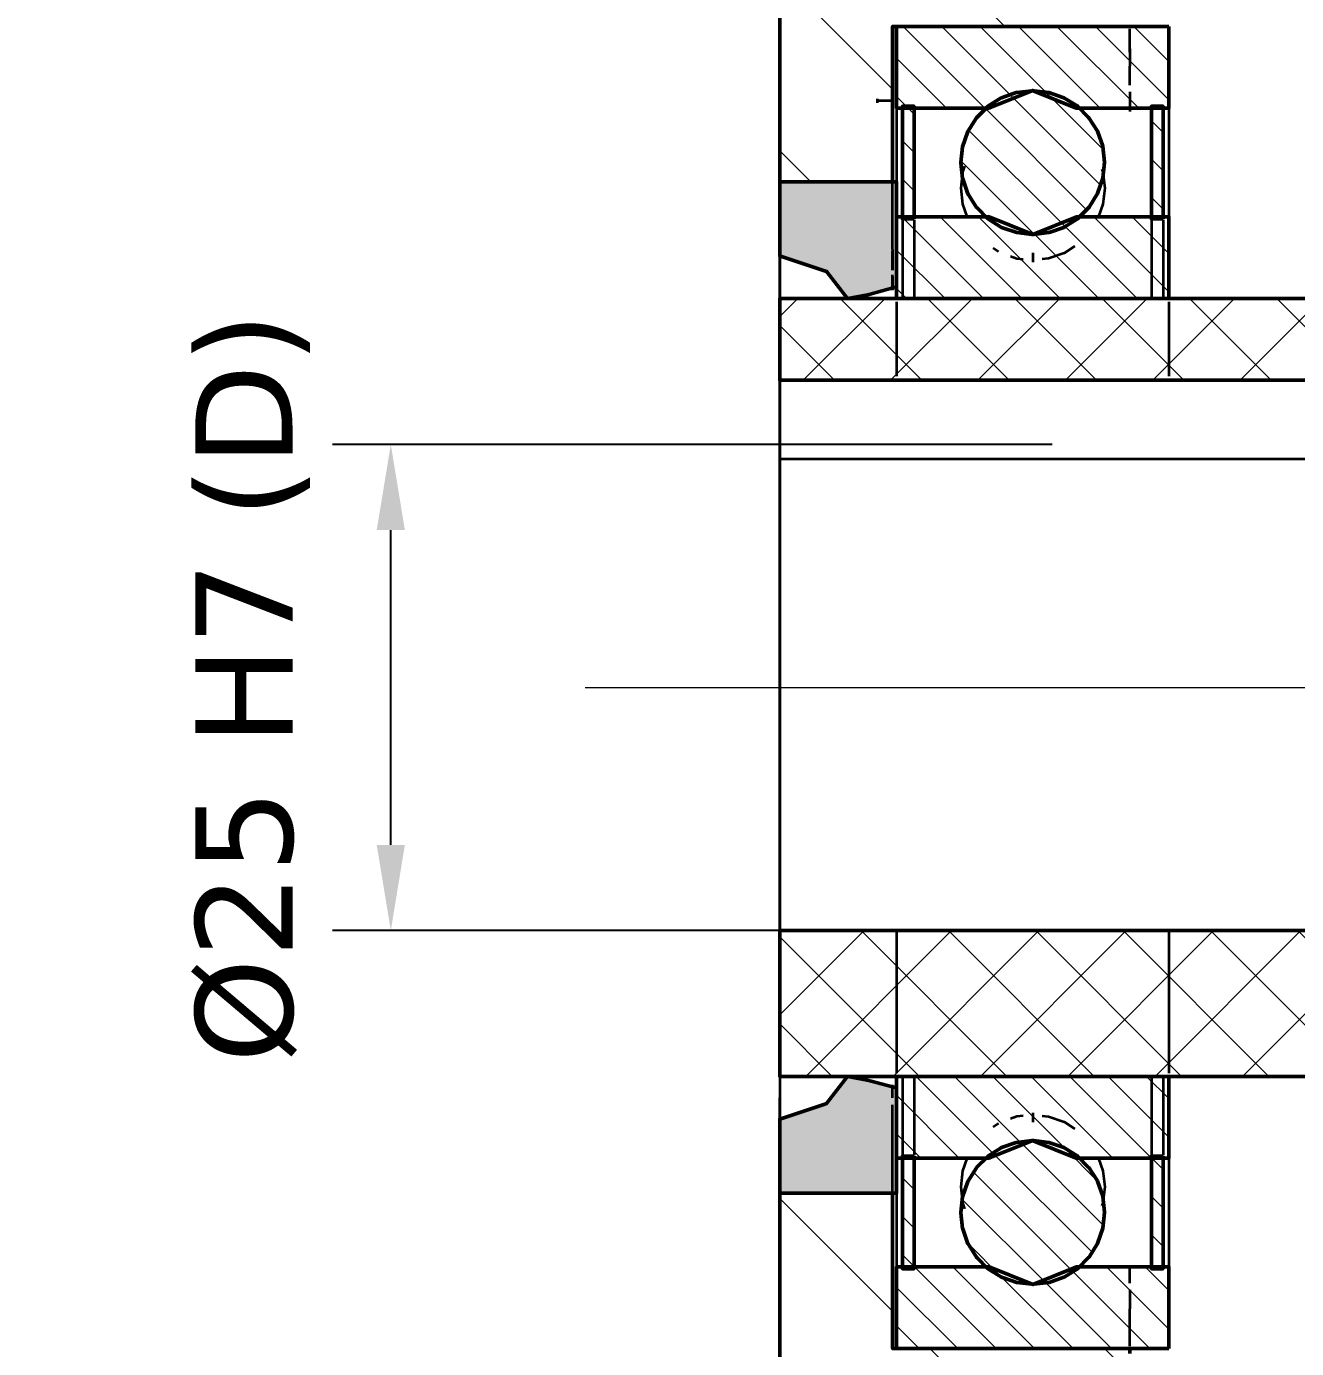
# Model space of a CAD drawing. Header units: millimetres. Extents: x 0 to 420, y 0 to 297.
# Drawn here: x 318.63 to 351.28, y 179 to 213 of the extents above; entities that cross this region are included whole.
import ezdxf

# ---------------------------------------------------------------- set-up
doc = ezdxf.new("R2010")
doc.units = ezdxf.units.MM
doc.header["$LTSCALE"] = 6
doc.linetypes.add('CENTER', pattern=[5.08, 3.175, -0.635, 0.635, -0.635])
for name, color, linetype, lineweight in [('CENTRO', 7, 'CENTER', 18), ('CORTE', 7, 'Continuous', 50), ('COTA', 7, 'Continuous', 18), ('HACHURA', 8, 'Continuous', 13), ('VISIVEL', 7, 'Continuous', 35)]:
    doc.layers.add(name, color=color, linetype=linetype, lineweight=lineweight)
doc.styles.add('DESENHO', font='DejaVuSans.ttf')
doc.dimstyles.new('COTA', dxfattribs={"dimtxt": 2.5, "dimasz": 2.2, "dimexe": 1.5, "dimexo": 1, "dimgap": 0.8, "dimtad": 1, "dimdec": 0, "dimtxsty": 'DESENHO', "dimcen": 2.5, "dimazin": 3, "dimtfac": 1, "dimtmove": 0, "dimatfit": 3})

msp = doc.modelspace()

# ---------------------------------------------------------------- hatches: boundary and pattern name
at = {"layer": 'HACHURA'}
h = msp.add_hatch(dxfattribs=at)
h.set_pattern_fill('ANSI31', angle=90)
h.paths.add_polyline_path([(340.5, 216.1545), (340.5, 216.155), (340.5, 216.197), (340.5, 216.412), (340.5, 216.468), (340.5, 216.643), (340.5, 216.88), (340.5, 216.9535), (340.5, 224), (340.5225, 224.182), (340.545, 224.364), (340.6015, 224.5175), (340.6585, 224.671), (340.729, 224.7855), (340.8, 224.9), (340.8695, 224.9805), (340.9395, 225.0605), (341.0195, 225.1305), (341.1, 225.2), (341.2145, 225.271), (341.329, 225.3415), (341.4825, 225.3985), (341.636, 225.455), (341.818, 225.4775), (342, 225.5), (342.182, 225.4775), (342.364, 225.455), (342.5175, 225.3985), (342.671, 225.3415), (342.7855, 225.271), (342.9, 225.2), (342.9805, 225.1305), (343.0605, 225.0605), (343.1305, 224.9805), (343.2, 224.9), (343.271, 224.7855), (343.3415, 224.671), (343.3985, 224.5175), (343.455, 224.364), (343.4775, 224.182), (343.5, 224), (343.5, 223.938), (343.5, 223.876), (343.5, 223.3205), (343.5, 223.3005), (346.8125, 223.2995), (347, 223.2995), (347, 223.2415), (347, 213.0005), (340.9435, 212.9995), (340.9, 212.9995), (340.9, 212.9705), (340.9, 209.0005), (340.7435, 208.9995), (338, 208.9995), (338, 215.9485), (338, 215.9995), (338.0135, 215.9995), (340.5, 215.9995)])
h.paths.add_polyline_path([(340.5, 176.0005), (338.134, 176.0005), (338, 176.0005), (338, 176.053), (338, 183.0005), (338.237, 183.0005), (340.9, 183.0005), (340.9, 179.0305), (340.9, 179.0005), (341.0775, 179.0005), (347, 179.0005), (347, 178.8705), (347, 168.7595), (347, 168.7005), (346.9865, 168.7005), (343.5, 168.7005), (343.5, 168.6565), (343.5, 168.4895), (343.5, 168.084), (343.5, 168.062), (343.5, 168), (343.4775, 167.818), (343.455, 167.636), (343.3985, 167.4825), (343.3415, 167.329), (343.271, 167.2145), (343.2, 167.1), (343.1305, 167.0195), (343.0605, 166.9395), (342.9805, 166.8695), (342.9, 166.8), (342.7855, 166.729), (342.671, 166.6585), (342.5175, 166.6015), (342.364, 166.545), (342.182, 166.5225), (342, 166.5), (341.818, 166.5225), (341.636, 166.545), (341.4825, 166.6015), (341.329, 166.6585), (341.2145, 166.729), (341.1, 166.8), (341.0195, 166.8695), (340.9395, 166.9395), (340.8695, 167.0195), (340.8, 167.1), (340.729, 167.2145), (340.6585, 167.329), (340.6015, 167.4825), (340.545, 167.636), (340.5225, 167.818), (340.5, 168), (340.5, 168.891), (340.5, 168.9075), (340.5, 170.808), (340.5, 170.8475), (340.5, 170.8595), (340.5, 172.3035), (340.5, 172.4775), (340.5, 174.369), (340.5, 175.0465), (340.5, 175.2165), (340.5, 175.8395), (340.5, 175.8455)])
h = msp.add_hatch(dxfattribs=at)
h.set_pattern_fill('ANSI37', scale=0.5)
h.paths.add_polyline_path([(394, 206), (393.5375, 206), (375.0005, 206), (375.0005, 206.0695), (374.9995, 210), (374.9655, 210.053), (372.5005, 213.9), (372.4555, 213.9), (369.2495, 213.9), (369.2055, 213.9), (366, 213.9), (365.956, 213.9), (362.7505, 213.9), (362.706, 213.9), (359.5005, 213.9), (359.456, 213.832), (357.0005, 210), (357.0005, 209.9025), (356.9995, 206), (356.537, 206), (338, 206), (338, 205.9355), (338, 203.9), (356.414, 203.9), (356.9995, 203.9), (359.4225, 203.9), (359.4995, 203.9), (362.65, 203.9), (362.7505, 203.9), (365.9, 203.9), (366, 203.9), (369.1495, 203.9), (369.2495, 203.9), (372.3995, 203.9), (372.4995, 203.9), (374.9225, 203.9), (374.9995, 203.9), (393.4145, 203.9), (394, 203.9), (394, 205.9355)])
h.paths.add_polyline_path([(394, 186), (375.463, 186), (375.0005, 186), (374.9995, 182.0975), (374.9995, 182), (372.544, 178.168), (372.5005, 178.1), (369.294, 178.1), (369.2495, 178.1), (366.044, 178.1), (366, 178.1), (362.7945, 178.1), (362.7505, 178.1), (359.5445, 178.1), (359.5005, 178.1), (357.0345, 181.947), (357.0005, 182), (356.9995, 185.9305), (356.9995, 186), (338.4625, 186), (338, 186), (338, 189.659), (338, 189.75), (338.7405, 189.75), (356.9995, 189.75), (357.098, 189.75), (359.4995, 189.75), (359.627, 189.75), (362.7505, 189.75), (362.877, 189.75), (366, 189.75), (366.1265, 189.75), (369.2495, 189.75), (369.3765, 189.75), (372.4995, 189.75), (372.598, 189.75), (374.9995, 189.75), (375.741, 189.75), (394, 189.75), (394, 189.659)])
h = msp.add_hatch(dxfattribs=at)
h.set_pattern_fill('ANSI31', scale=0.22, angle=90)
h.paths.add_polyline_path([(348, 179.0005), (341.0535, 179.0005), (341, 179.0005), (341, 181.084), (341, 181.1005), (343.359, 181.1005), (343.38, 181.1005), (344.49, 180.654), (344.5, 180.6505), (345.6105, 181.0965), (345.62, 181.1005), (347.979, 181.1005), (348, 181.1005), (348, 179.0185)])
h.paths.add_polyline_path([(348, 212.9995), (347.9465, 212.9995), (341, 212.9995), (341, 212.9815), (341, 210.8995), (341.021, 210.8995), (343.38, 210.8995), (343.3895, 210.9035), (344.5, 211.3495), (344.51, 211.346), (345.62, 210.8995), (345.641, 210.8995), (348, 210.8995), (348, 210.916)])
h = msp.add_hatch(dxfattribs=at)
h.set_pattern_fill('ANSI31', scale=0.22, angle=90)
h.paths.add_polyline_path([(344.0895, 211.3035), (344.474, 211.347), (344.4885, 211.3485), (344.497, 211.349), (344.506, 211.349), (344.526, 211.347), (344.9105, 211.3035), (345.275, 211.176), (345.3015, 211.167), (345.64, 210.954), (345.652, 210.9465), (345.938, 210.6605), (345.945, 210.6535), (346.1615, 210.3095), (346.1655, 210.3025), (346.3, 209.918), (346.3025, 209.9115), (346.348, 209.5065), (346.3485, 209.5), (346.303, 209.0945), (346.1675, 208.7035), (345.9485, 208.3525), (345.945, 208.3465), (345.6575, 208.059), (345.652, 208.0535), (345.3095, 207.8385), (345.3015, 207.833), (344.9235, 207.701), (344.9105, 207.6965), (344.526, 207.653), (344.5115, 207.6515), (344.503, 207.651), (344.494, 207.651), (344.474, 207.653), (344.0895, 207.6965), (343.725, 207.824), (343.6985, 207.833), (343.36, 208.046), (343.348, 208.0535), (343.062, 208.3395), (343.055, 208.3465), (342.8385, 208.6905), (342.8345, 208.6975), (342.7, 209.082), (342.6975, 209.0885), (342.652, 209.4935), (342.6515, 209.5), (342.697, 209.9055), (342.8325, 210.2965), (343.0515, 210.6475), (343.055, 210.6535), (343.3425, 210.941), (343.348, 210.9465), (343.6905, 211.1615), (343.6985, 211.167), (344.0765, 211.299)])
h = msp.add_hatch(dxfattribs=at)
h.set_pattern_fill('ANSI31', scale=0.22, angle=90)
h.paths.add_polyline_path([(341.45, 183.9505), (341.45, 181.0815), (341.45, 181.0505), (341.1525, 181.0505), (341.15, 183.925), (341.15, 183.9505)])
h.paths.add_polyline_path([(341.45, 208.0495), (341.45, 208.075), (341.45, 210.9495), (341.15, 210.9495), (341.15, 210.9185), (341.15, 208.0495)])
h = msp.add_hatch(dxfattribs=at)
h.set_pattern_fill('ANSI31', scale=0.22, angle=90)
h.paths.add_polyline_path([(347.85, 183.9505), (347.85, 181.0815), (347.85, 181.0505), (347.5525, 181.0505), (347.55, 183.925), (347.55, 183.9505)])
h.paths.add_polyline_path([(347.85, 208.0495), (347.85, 208.075), (347.85, 210.9495), (347.55, 210.9495), (347.55, 210.9185), (347.55, 208.0495)])
h = msp.add_hatch(color=7, dxfattribs=at)
h.paths.add_polyline_path([(341, 185.7005), (341, 183.0345), (341, 183.0005), (338.03, 183.0005), (338, 183.0005), (338, 184.8815), (338, 184.9005), (339.186, 185.2955), (339.2, 185.3005), (339.7335, 185.992), (339.74, 186.0005), (340.2435, 185.9015), (340.25, 185.9005), (340.9905, 185.703)])
h.paths.add_polyline_path([(341, 206.2995), (341, 206.3265), (341, 208.9995), (340.97, 208.9995), (338, 208.9995), (338, 208.9775), (338, 207.0995), (338.0145, 207.095), (339.2, 206.6995), (339.207, 206.6905), (339.74, 205.9995), (339.7465, 206.001), (340.25, 206.0995), (340.2595, 206.102)])
h = msp.add_hatch(dxfattribs=at)
h.set_pattern_fill('ANSI31', scale=0.22, angle=90)
h.paths.add_polyline_path([(348, 186.0005), (348, 183.9275), (348, 183.9005), (345.6455, 183.9005), (345.62, 183.9005), (344.512, 184.3455), (344.5, 184.3505), (343.3925, 183.9055), (343.38, 183.9005), (341.0255, 183.9005), (341, 183.9005), (341, 185.9775), (341, 186.0005), (347.909, 186.0005)])
h.paths.add_polyline_path([(348, 205.9995), (348, 206.0225), (348, 208.0995), (347.9745, 208.0995), (345.62, 208.0995), (345.6075, 208.0945), (344.5, 207.6495), (344.488, 207.6545), (343.38, 208.0995), (343.3545, 208.0995), (341, 208.0995), (341, 208.0725), (341, 205.9995), (341.091, 205.9995)])
h = msp.add_hatch(dxfattribs=at)
h.set_pattern_fill('ANSI31', scale=0.22, angle=90)
h.paths.add_polyline_path([(344.0895, 184.3035), (344.474, 184.347), (344.4885, 184.3485), (344.497, 184.349), (344.506, 184.349), (344.526, 184.347), (344.9105, 184.3035), (345.275, 184.176), (345.3015, 184.167), (345.64, 183.954), (345.652, 183.9465), (345.938, 183.6605), (345.945, 183.6535), (346.1615, 183.3095), (346.1655, 183.3025), (346.3, 182.918), (346.3025, 182.9115), (346.348, 182.5065), (346.3485, 182.5), (346.303, 182.0945), (346.1675, 181.7035), (345.9485, 181.3525), (345.945, 181.3465), (345.6575, 181.059), (345.652, 181.0535), (345.3095, 180.8385), (345.3015, 180.833), (344.9235, 180.701), (344.9105, 180.6965), (344.526, 180.653), (344.5115, 180.6515), (344.503, 180.651), (344.494, 180.651), (344.474, 180.653), (344.0895, 180.6965), (343.725, 180.824), (343.6985, 180.833), (343.36, 181.046), (343.348, 181.0535), (343.062, 181.3395), (343.055, 181.3465), (342.8385, 181.6905), (342.8345, 181.6975), (342.7, 182.082), (342.6975, 182.0885), (342.652, 182.4935), (342.6515, 182.5), (342.697, 182.9055), (342.8325, 183.2965), (343.0515, 183.6475), (343.055, 183.6535), (343.3425, 183.941), (343.348, 183.9465), (343.6905, 184.1615), (343.6985, 184.167), (344.0765, 184.299)])

# ---------------------------------------------------------------- linework, layer by layer
at = {"layer": 'CENTRO'}
msp.add_line((333, 196), (399, 196), dxfattribs=at)
at = {"layer": 'CORTE'}
for points in [[(347, 213.0005), (340.9435, 212.9995), (340.9, 212.9995), (340.9, 212.9705), (340.9, 209.0005), (340.7435, 208.9995), (338, 208.9995), (338, 215.9485)], [(359.456, 213.832), (357.0005, 210), (357.0005, 209.9025), (356.9995, 206), (356.537, 206), (338, 206), (338, 205.9355), (338, 203.9), (356.414, 203.9), (356.9995, 203.9), (359.4225, 203.9), (359.4995, 203.9), (362.65, 203.9), (362.7505, 203.9), (365.9, 203.9), (366, 203.9), (369.1495, 203.9), (369.2495, 203.9), (372.3995, 203.9), (372.4995, 203.9), (374.9225, 203.9), (374.9995, 203.9), (393.4145, 203.9)], [(356.9995, 186), (338.4625, 186), (338, 186), (338, 189.659), (338, 189.75), (338.7405, 189.75), (356.9995, 189.75)], [(338, 176.053), (338, 183.0005), (338.237, 183.0005), (340.9, 183.0005), (340.9, 179.0305), (340.9, 179.0005), (341.0775, 179.0005), (347, 179.0005), (347, 178.8705)]]:
    msp.add_lwpolyline(points, dxfattribs=at)
for points in [[(348, 212.9995), (347.9465, 212.9995), (341, 212.9995), (341, 212.9815), (341, 210.8995), (341.021, 210.8995), (343.38, 210.8995), (343.3895, 210.9035), (344.5, 211.3495), (344.51, 211.346), (345.62, 210.8995), (345.641, 210.8995), (348, 210.8995), (348, 210.916)], [(344.0895, 211.3035), (344.474, 211.347), (344.4885, 211.3485), (344.497, 211.349), (344.506, 211.349), (344.526, 211.347), (344.9105, 211.3035), (345.275, 211.176), (345.3015, 211.167), (345.64, 210.954), (345.652, 210.9465), (345.938, 210.6605), (345.945, 210.6535), (346.1615, 210.3095), (346.1655, 210.3025), (346.3, 209.918), (346.3025, 209.9115), (346.348, 209.5065), (346.3485, 209.5), (346.303, 209.0945), (346.1675, 208.7035), (345.9485, 208.3525), (345.945, 208.3465), (345.6575, 208.059), (345.652, 208.0535), (345.3095, 207.8385), (345.3015, 207.833), (344.9235, 207.701), (344.9105, 207.6965), (344.526, 207.653), (344.5115, 207.6515), (344.503, 207.651), (344.494, 207.651), (344.474, 207.653), (344.0895, 207.6965), (343.725, 207.824), (343.6985, 207.833), (343.36, 208.046), (343.348, 208.0535), (343.062, 208.3395), (343.055, 208.3465), (342.8385, 208.6905), (342.8345, 208.6975), (342.7, 209.082), (342.6975, 209.0885), (342.652, 209.4935), (342.6515, 209.5), (342.697, 209.9055), (342.8325, 210.2965), (343.0515, 210.6475), (343.055, 210.6535), (343.3425, 210.941), (343.348, 210.9465), (343.6905, 211.1615), (343.6985, 211.167), (344.0765, 211.299)], [(341.45, 208.0495), (341.45, 208.075), (341.45, 210.9495), (341.15, 210.9495), (341.15, 210.9185), (341.15, 208.0495)], [(347.85, 208.0495), (347.85, 208.075), (347.85, 210.9495), (347.55, 210.9495), (347.55, 210.9185), (347.55, 208.0495)], [(341, 206.2995), (341, 206.3265), (341, 208.9995), (340.97, 208.9995), (338, 208.9995), (338, 208.9775), (338, 207.0995), (338.0145, 207.095), (339.2, 206.6995), (339.207, 206.6905), (339.74, 205.9995), (339.7465, 206.001), (340.25, 206.0995), (340.2595, 206.102)], [(348, 205.9995), (348, 206.0225), (348, 208.0995), (347.9745, 208.0995), (345.62, 208.0995), (345.6075, 208.0945), (344.5, 207.6495), (344.488, 207.6545), (343.38, 208.0995), (343.3545, 208.0995), (341, 208.0995), (341, 208.0725), (341, 205.9995), (341.091, 205.9995)], [(341, 185.7005), (341, 183.0345), (341, 183.0005), (338.03, 183.0005), (338, 183.0005), (338, 184.8815), (338, 184.9005), (339.186, 185.2955), (339.2, 185.3005), (339.7335, 185.992), (339.74, 186.0005), (340.2435, 185.9015), (340.25, 185.9005), (340.9905, 185.703)], [(348, 186.0005), (348, 183.9275), (348, 183.9005), (345.6455, 183.9005), (345.62, 183.9005), (344.512, 184.3455), (344.5, 184.3505), (343.3925, 183.9055), (343.38, 183.9005), (341.0255, 183.9005), (341, 183.9005), (341, 185.9775), (341, 186.0005), (347.909, 186.0005)], [(344.0895, 184.3035), (344.474, 184.347), (344.4885, 184.3485), (344.497, 184.349), (344.506, 184.349), (344.526, 184.347), (344.9105, 184.3035), (345.275, 184.176), (345.3015, 184.167), (345.64, 183.954), (345.652, 183.9465), (345.938, 183.6605), (345.945, 183.6535), (346.1615, 183.3095), (346.1655, 183.3025), (346.3, 182.918), (346.3025, 182.9115), (346.348, 182.5065), (346.3485, 182.5), (346.303, 182.0945), (346.1675, 181.7035), (345.9485, 181.3525), (345.945, 181.3465), (345.6575, 181.059), (345.652, 181.0535), (345.3095, 180.8385), (345.3015, 180.833), (344.9235, 180.701), (344.9105, 180.6965), (344.526, 180.653), (344.5115, 180.6515), (344.503, 180.651), (344.494, 180.651), (344.474, 180.653), (344.0895, 180.6965), (343.725, 180.824), (343.6985, 180.833), (343.36, 181.046), (343.348, 181.0535), (343.062, 181.3395), (343.055, 181.3465), (342.8385, 181.6905), (342.8345, 181.6975), (342.7, 182.082), (342.6975, 182.0885), (342.652, 182.4935), (342.6515, 182.5), (342.697, 182.9055), (342.8325, 183.2965), (343.0515, 183.6475), (343.055, 183.6535), (343.3425, 183.941), (343.348, 183.9465), (343.6905, 184.1615), (343.6985, 184.167), (344.0765, 184.299)], [(341.45, 183.9505), (341.45, 181.0815), (341.45, 181.0505), (341.1525, 181.0505), (341.15, 183.925), (341.15, 183.9505)], [(347.85, 183.9505), (347.85, 181.0815), (347.85, 181.0505), (347.5525, 181.0505), (347.55, 183.925), (347.55, 183.9505)], [(348, 179.0005), (341.0535, 179.0005), (341, 179.0005), (341, 181.084), (341, 181.1005), (343.359, 181.1005), (343.38, 181.1005), (344.49, 180.654), (344.5, 180.6505), (345.6105, 181.0965), (345.62, 181.1005), (347.979, 181.1005), (348, 181.1005), (348, 179.0185)]]:
    msp.add_lwpolyline(points, close=True, dxfattribs=at)
at = {"layer": 'VISIVEL'}
for p, q in [((338, 213.32), (338, 212.385)), ((340.9, 212.74), (340.9, 212.935)), ((341, 212.965), (341, 212.855)), ((341, 212.855), (341, 212.675)), ((347, 212.74), (347, 212.935)), ((347, 212.74), (347, 212.895)), ((348, 212.965), (348, 212.855)), ((348, 212.855), (348, 212.675)), ((340.9, 212.42), (340.9, 212.74)), ((341, 212.675), (341, 212.42)), ((347, 212.42), (347, 212.74)), ((347, 212.42), (347, 212.68)), ((348, 212.675), (348, 212.42)), ((338, 212.385), (338, 211.32)), ((340.9, 211.975), (340.9, 212.42)), ((341, 212.42), (341, 212.1)), ((347, 212.335), (347, 212.42)), ((347, 212.42), (347, 211.975)), ((347, 212.335), (347, 211.975)), ((348, 212.42), (348, 212.1)), ((340.9, 211.405), (340.9, 211.975)), ((341, 212.1), (341, 211.705)), ((347, 211.865), (347, 211.975)), ((347, 211.49), (347, 211.975)), ((347, 211.5), (347, 211.865)), ((348, 212.1), (348, 211.705)), ((341, 211.705), (341, 211.245)), ((348, 211.705), (348, 211.245)), ((338, 211.32), (338, 210.14)), ((340.5, 211.14), (340.5, 211.05)), ((340.9, 210.72), (340.9, 211.405)), ((341, 211.245), (341, 210.72)), ((343.695, 211.165), (343.345, 210.945)), ((343.38, 210.9), (344.5, 211.35)), ((344.09, 211.305), (343.695, 211.165)), ((344.5, 211.35), (344.09, 211.305)), ((344.5, 211.35), (345.62, 210.9)), ((344.5, 211.35), (344.91, 211.305)), ((344.91, 211.305), (345.305, 211.165)), ((345.305, 211.165), (345.655, 210.945)), ((347, 211.32), (347, 210.895)), ((347, 211.27), (347, 210.815)), ((348, 211.245), (348, 210.72)), ((340.5, 211.125), (340.5, 211.035)), ((340.5, 211.095), (340.87, 211.095)), ((341, 210.9), (343.38, 210.9)), ((341, 210.87), (341, 210.775)), ((341.45, 210.95), (341.15, 210.95)), ((341.15, 210.92), (341.15, 210.82)), ((341.15, 210.82), (341.15, 210.665)), ((341.45, 210.92), (341.45, 210.82)), ((341.45, 210.82), (341.45, 210.665)), ((343.345, 210.945), (343.055, 210.655)), ((345.62, 210.9), (348, 210.9)), ((345.655, 210.945), (345.945, 210.655)), ((347.85, 210.95), (347.55, 210.95)), ((347.55, 210.92), (347.55, 210.82)), ((347.55, 210.82), (347.55, 210.665)), ((347.85, 210.92), (347.85, 210.82)), ((347.85, 210.82), (347.85, 210.665)), ((348, 210.87), (348, 210.775)), ((340.9, 209.925), (340.9, 210.72)), ((341, 210.775), (341, 210.615)), ((341, 210.72), (341, 210.135)), ((341, 210.615), (341, 210.39)), ((341.15, 210.665), (341.15, 210.44)), ((341.45, 210.665), (341.45, 210.44)), ((343.055, 210.655), (342.835, 210.305)), ((345.945, 210.655), (346.165, 210.305)), ((347.55, 210.665), (347.55, 210.44)), ((347.85, 210.665), (347.85, 210.44)), ((348, 210.775), (348, 210.615)), ((348, 210.72), (348, 210.135)), ((348, 210.615), (348, 210.39)), ((338, 210.14), (338, 208.855)), ((341, 210.39), (341, 210.11)), ((341, 210.135), (341, 209.485)), ((341.15, 210.44), (341.15, 210.155)), ((341.15, 210.155), (341.15, 209.81)), ((341.45, 210.44), (341.45, 210.155)), ((341.45, 210.155), (341.45, 209.81)), ((342.835, 210.305), (342.695, 209.91)), ((346.165, 210.305), (346.305, 209.91)), ((347.55, 210.44), (347.55, 210.155)), ((347.55, 210.155), (347.55, 209.81)), ((347.85, 210.44), (347.85, 210.155)), ((347.85, 210.155), (347.85, 209.81)), ((348, 210.39), (348, 210.11)), ((348, 210.135), (348, 209.485)), ((340.9, 209.025), (340.9, 209.925)), ((341, 210.11), (341, 209.765)), ((341.15, 209.81), (341.15, 209.41)), ((341.45, 209.81), (341.45, 209.41)), ((342.695, 209.91), (342.65, 209.5)), ((346.305, 209.91), (346.35, 209.5)), ((347.55, 209.81), (347.55, 209.41)), ((347.85, 209.81), (347.85, 209.41)), ((348, 210.11), (348, 209.765)), ((341, 209.765), (341, 209.365)), ((341, 209.485), (341, 208.96)), ((342.65, 209.5), (342.695, 209.09)), ((346.35, 209.5), (346.305, 209.09)), ((348, 209.765), (348, 209.365)), ((348, 209.485), (348, 208.78)), ((341, 209.365), (341, 208.905)), ((341.15, 209.41), (341.15, 208.945)), ((341.45, 209.41), (341.45, 208.945)), ((342.695, 209.25), (342.65, 208.84)), ((342.75, 209.405), (342.695, 209.25)), ((346.275, 209.33), (346.305, 209.25)), ((346.305, 209.25), (346.35, 208.84)), ((347.55, 209.41), (347.55, 208.945)), ((347.85, 209.41), (347.85, 208.945)), ((348, 209.365), (348, 208.905)), ((338, 209), (340.9, 209)), ((341, 209), (338, 209)), ((338, 208.97), (338, 208.89)), ((338, 208.95), (338, 208.805)), ((338, 208.825), (338, 208.95)), ((338, 208.89), (338, 208.75)), ((338, 208.855), (338, 207.47)), ((338, 208.555), (338, 208.805)), ((338, 208.59), (338, 208.8)), ((340.9, 208.805), (340.9, 208.95)), ((340.9, 208.805), (340.9, 208.94)), ((340.9, 208.555), (340.9, 208.805)), ((340.9, 208.555), (340.9, 208.79)), ((341, 209), (341, 208.095)), ((341, 208.97), (341, 208.89)), ((341, 208.905), (341, 208.39)), ((341, 208.15), (341, 208.89)), ((341, 208.89), (341, 208.75)), ((341.15, 208.945), (341.15, 208.43)), ((341.45, 208.945), (341.45, 208.43)), ((342.65, 208.84), (342.695, 208.43)), ((342.695, 209.09), (342.835, 208.695)), ((346.305, 209.09), (346.165, 208.695)), ((346.35, 208.84), (346.305, 208.43)), ((347.55, 208.945), (347.55, 208.43)), ((347.85, 208.945), (347.85, 208.43)), ((348, 208.905), (348, 208.39)), ((348, 208.78), (348, 208.02)), ((338, 208.75), (338, 208.555)), ((338, 208.215), (338, 208.555)), ((338, 208.265), (338, 208.555)), ((338, 208.555), (338, 208.31)), ((340.9, 208.215), (340.9, 208.555)), ((340.9, 208.215), (340.9, 208.54)), ((341, 208.11), (341, 208.75)), ((341, 208.75), (341, 208.555)), ((341, 208.09), (341, 208.555)), ((341, 208.555), (341, 208.31)), ((341.15, 208.43), (341.15, 208.105)), ((341.45, 208.43), (341.45, 208.105)), ((342.695, 208.43), (342.805, 208.115)), ((342.835, 208.695), (343.055, 208.345)), ((346.165, 208.695), (345.945, 208.345)), ((346.305, 208.43), (346.195, 208.115)), ((347.55, 208.43), (347.55, 208.105)), ((347.85, 208.43), (347.85, 208.105)), ((338, 208.31), (338, 208.01)), ((338, 207.78), (338, 208.215)), ((338, 208.215), (338, 207.84)), ((340.9, 207.78), (340.9, 208.215)), ((340.9, 207.78), (340.9, 208.11)), ((341, 208.39), (341, 208.065)), ((341, 208.31), (341, 208.085)), ((343.38, 208.1), (341, 208.1)), ((343.055, 208.345), (343.345, 208.055)), ((344.5, 207.65), (343.38, 208.1)), ((345.62, 208.1), (344.5, 207.65)), ((348, 208.1), (345.62, 208.1)), ((345.945, 208.345), (345.655, 208.055)), ((348, 208.39), (348, 207.82)), ((338, 208.01), (338, 207.66)), ((338, 207.78), (338, 207.355)), ((338, 207.26), (338, 207.78)), ((338, 207.33), (338, 207.78)), ((340.9, 207.26), (340.9, 207.78)), ((340.9, 207.26), (340.9, 207.755)), ((341.45, 208.05), (341.15, 208.05)), ((341.15, 208.025), (341.15, 207.945)), ((341.15, 207.945), (341.15, 207.82)), ((341.15, 207.82), (341.15, 207.64)), ((341.45, 208.025), (341.45, 207.945)), ((341.45, 207.945), (341.45, 207.82)), ((341.45, 207.82), (341.45, 207.64)), ((343.345, 208.055), (343.695, 207.835)), ((343.695, 207.835), (344.09, 207.695)), ((345.305, 207.835), (344.91, 207.695)), ((345.655, 208.055), (345.305, 207.835)), ((347.85, 208.05), (347.55, 208.05)), ((347.55, 208.025), (347.55, 207.945)), ((347.55, 207.945), (347.55, 207.82)), ((347.55, 207.82), (347.55, 207.64)), ((347.85, 208.025), (347.85, 207.945)), ((347.85, 207.945), (347.85, 207.82)), ((347.85, 207.82), (347.85, 207.64)), ((348, 208.075), (348, 207.995)), ((348, 208.02), (348, 207.21)), ((348, 207.995), (348, 207.87)), ((348, 207.87), (348, 207.69)), ((348, 207.82), (348, 207.2)), ((338, 207.66), (338, 207.26)), ((338, 207.47), (338, 206)), ((341.15, 207.64), (341.15, 207.41)), ((341.15, 207.41), (341.15, 207.135)), ((341.45, 207.64), (341.45, 207.41)), ((341.45, 207.41), (341.45, 207.135)), ((344.09, 207.695), (344.5, 207.65)), ((344.91, 207.695), (344.5, 207.65)), ((347.55, 207.64), (347.55, 207.41)), ((347.55, 207.41), (347.55, 207.135)), ((347.85, 207.64), (347.85, 207.41)), ((347.85, 207.41), (347.85, 207.135)), ((348, 207.69), (348, 207.46)), ((348, 207.46), (348, 207.18)), ((338, 206.65), (338, 207.26)), ((338, 207.26), (338, 206.81)), ((338, 206.735), (338, 207.255)), ((338, 207.1), (339.2, 206.7)), ((340.9, 207.26), (340.9, 206.735)), ((340.9, 206.735), (340.9, 207.225)), ((341.15, 207.135), (341.15, 206.805)), ((341.45, 207.135), (341.45, 206.805)), ((343.485, 207.305), (343.625, 207.215)), ((343.93, 207.09), (344.09, 207.035)), ((344.5, 207.18), (344.5, 207.03)), ((345.305, 207.17), (344.91, 207.035)), ((345.585, 207.35), (345.305, 207.17)), ((347.55, 207.135), (347.55, 206.805)), ((347.85, 207.135), (347.85, 206.805)), ((348, 207.21), (348, 206.35)), ((348, 207.2), (348, 206.535)), ((348, 207.18), (348, 206.85)), ((338, 207.005), (338, 206.885)), ((338, 206.885), (338, 206.72)), ((338, 206.81), (338, 206.315)), ((338, 206.65), (338, 206.735)), ((338, 206.72), (338, 206.51)), ((341.15, 206.805), (341.15, 206.435)), ((341.45, 206.805), (341.45, 206.435)), ((344.09, 207.035), (344.255, 207.015)), ((344.5, 207.03), (344.5, 206.94)), ((344.91, 207.035), (344.745, 207.015)), ((347.55, 206.805), (347.55, 206.435)), ((347.85, 206.805), (347.85, 206.435)), ((348, 206.85), (348, 206.48)), ((338, 206.035), (338, 206.65)), ((338, 206.65), (338, 205.96)), ((338, 206.65), (338, 206.055)), ((338, 206.51), (338, 206.255)), ((339.2, 206.7), (339.74, 206)), ((340.9, 206.24), (340.9, 206.61)), ((340.9, 206.565), (340.9, 206.225)), ((340.9, 206.215), (340.9, 206.565)), ((341.15, 206.435), (341.15, 206.02)), ((341.45, 206.435), (341.45, 206.02)), ((347.55, 206.435), (347.55, 206.02)), ((347.85, 206.435), (347.85, 206.02)), ((348, 206.535), (348, 206)), ((348, 206.48), (348, 206.06)), ((338, 206.315), (338, 205.775)), ((338, 206.255), (338, 205.955)), ((338, 205.96), (338, 206.055)), ((339.74, 206), (340.25, 206.1)), ((341, 206.3), (340.25, 206.1)), ((341, 206.37), (341, 206.28)), ((341, 206.21), (341, 206.305)), ((341, 206.21), (341, 206.1)), ((341, 206.1), (341, 206.025)), ((348, 206.35), (348, 205.985)), ((348, 206.06), (348, 205.97)), ((338, 206), (338, 204.45)), ((357, 206), (338, 206)), ((338, 205.19), (338, 205.96)), ((338, 205.955), (338, 205.615)), ((338, 205.3), (338, 205.95)), ((338, 205.78), (338, 205.705)), ((338, 205.775), (338, 205.19)), ((338, 205.705), (338, 205.615)), ((348, 206), (341, 206)), ((341, 205.915), (341, 205.81)), ((341, 205.81), (341, 205.66)), ((348, 205.915), (348, 205.81)), ((348, 205.81), (348, 205.66)), ((338, 205.615), (338, 205.23)), ((338, 205.615), (338, 205.51)), ((338, 205.51), (338, 205.395)), ((338, 205.395), (338, 205.27)), ((341, 205.66), (341, 205.47)), ((341, 205.47), (341, 205.24)), ((348, 205.66), (348, 205.47)), ((348, 205.47), (348, 205.24)), ((338, 205.19), (338, 205.3)), ((338, 205.27), (338, 205.135)), ((338, 205.23), (338, 204.805)), ((338, 204.355), (338, 205.19)), ((338, 205.19), (338, 204.57)), ((338, 204.47), (338, 205.185)), ((338, 205.135), (338, 204.99)), ((341, 205.24), (341, 204.97)), ((348, 205.24), (348, 204.97)), ((338, 204.99), (338, 204.83)), ((338, 204.83), (338, 204.66)), ((338, 204.805), (338, 204.345)), ((341, 204.97), (341, 204.66)), ((348, 204.97), (348, 204.66)), ((338, 204.66), (338, 204.48)), ((338, 204.57), (338, 203.915)), ((338, 204.48), (338, 204.29)), ((338, 204.355), (338, 204.47)), ((338, 204.45), (338, 202.84)), ((338, 203.455), (338, 204.355)), ((338, 204.355), (338, 203.58)), ((338, 204.345), (338, 203.85)), ((341, 204.66), (341, 204.315)), ((348, 204.66), (348, 204.315)), ((338, 204.29), (338, 204.09)), ((338, 204.09), (338, 203.88)), ((341, 204.315), (341, 204.01)), ((348, 204.315), (348, 204.01)), ((338, 203.915), (338, 203.22)), ((357, 203.9), (338, 203.9)), ((338, 203.9), (338, 202.975)), ((338, 203.88), (338, 203.66)), ((338, 203.85), (338, 203.32)), ((338, 203.66), (338, 203.43)), ((338, 203.455), (338, 203.58)), ((338, 202.5), (338, 203.455)), ((338, 203.455), (338, 202.635)), ((338, 203.43), (338, 203.195)), ((338, 203.32), (338, 202.755)), ((338, 203.22), (338, 202.5)), ((338, 203.195), (338, 202.945)), ((338, 202.975), (338, 202.155)), ((338, 202.945), (338, 202.69)), ((338, 202.84), (338, 201.175)), ((338, 202.755), (338, 202.165)), ((338, 202.69), (338, 202.43)), ((338, 202.5), (338, 202.635)), ((338, 201.495), (338, 202.5)), ((338, 202.5), (338, 201.635)), ((338, 202.5), (338, 201.75)), ((338, 202.43), (338, 202.155)), ((338, 202.165), (338, 201.55)), ((338, 202.155), (338, 201.875)), ((338, 202.155), (338, 201.88)), ((338, 201.88), (338, 201.59)), ((357, 201.875), (338, 201.875)), ((338, 201.875), (338, 201.795)), ((338, 201.795), (338, 201.71)), ((338, 201.75), (338, 200.975)), ((338, 201.71), (338, 201.615)), ((338, 201.495), (338, 201.635)), ((338, 201.615), (338, 201.52)), ((338, 201.59), (338, 201.3)), ((338, 201.55), (338, 200.91)), ((338, 201.52), (338, 201.415)), ((338, 200.445), (338, 201.495)), ((338, 200.59), (338, 201.485)), ((338, 201.415), (338, 201.3)), ((338, 201.3), (338, 201.18)), ((338, 201.3), (338, 201)), ((338, 201.18), (338, 201.055)), ((338, 201.175), (338, 199.475)), ((338, 201.055), (338, 200.925)), ((338, 201), (338, 200.695)), ((338, 200.975), (338, 200.18)), ((338, 200.925), (338, 200.79)), ((338, 200.91), (338, 200.25)), ((338, 200.79), (338, 200.645)), ((338, 200.695), (338, 200.385)), ((338, 200.645), (338, 200.495)), ((338, 200.445), (338, 200.59)), ((338, 200.495), (338, 200.34)), ((338, 199.39), (338, 200.445)), ((338, 200.445), (338, 199.365)), ((338, 199.515), (338, 200.435)), ((338, 200.385), (338, 200.065)), ((338, 200.34), (338, 200.18)), ((338, 200.25), (338, 199.57)), ((338, 200.18), (338, 199.365)), ((338, 200.18), (338, 200.015)), ((338, 200.065), (338, 199.745)), ((338, 200.015), (338, 199.85)), ((338, 199.85), (338, 199.675)), ((338, 199.745), (338, 199.42)), ((338, 199.675), (338, 199.495)), ((338, 199.57), (338, 198.875)), ((338, 199.365), (338, 199.515)), ((338, 199.495), (338, 199.31)), ((338, 199.475), (338, 197.745)), ((338, 199.42), (338, 199.09)), ((338, 198.255), (338, 199.365)), ((338, 199.365), (338, 198.535)), ((338, 198.41), (338, 199.355)), ((338, 199.31), (338, 199.125)), ((338, 199.125), (338, 198.935)), ((338, 199.09), (338, 198.755)), ((338, 198.935), (338, 198.74)), ((338, 198.875), (338, 198.165)), ((338, 198.755), (338, 198.42)), ((338, 198.74), (338, 198.54)), ((338, 198.54), (338, 198.34)), ((338, 198.535), (338, 197.695)), ((338, 198.42), (338, 198.08)), ((338, 198.255), (338, 198.41)), ((338, 198.34), (338, 198.14)), ((338, 197.135), (338, 198.255)), ((338, 197.29), (338, 198.25)), ((338, 198.165), (338, 197.45)), ((338, 198.14), (338, 197.93)), ((338, 198.08), (338, 197.735)), ((338, 197.93), (338, 197.725)), ((338, 197.745), (338, 196)), ((338, 197.735), (338, 197.39)), ((338, 197.725), (338, 197.51)), ((338, 197.695), (338, 196.85)), ((338, 197.51), (338, 197.3)), ((338, 197.45), (338, 196.725)), ((338, 197.39), (338, 197.045)), ((338, 197.3), (338, 197.085)), ((338, 197.135), (338, 197.29)), ((338, 196), (338, 197.135)), ((338, 196.155), (338, 197.125)), ((338, 197.085), (338, 196.87)), ((338, 197.045), (338, 196.7)), ((338, 196.87), (338, 196.655)), ((338, 196.85), (338, 196)), ((338, 196.725), (338, 196)), ((338, 196.7), (338, 196.35)), ((338, 196.655), (338, 196.435)), ((338, 196.435), (338, 196.22)), ((338, 196.35), (338, 196)), ((338, 196.22), (338, 196)), ((338, 196), (338, 196.155)), ((338, 196), (338, 194.255)), ((338, 194.865), (338, 196)), ((338, 196), (338, 195.15)), ((338, 196), (338, 195.275)), ((338, 196), (338, 195.65)), ((338, 196), (338, 195.78)), ((338, 195.025), (338, 195.99)), ((338, 195.78), (338, 195.565)), ((338, 195.65), (338, 195.3)), ((338, 195.565), (338, 195.345)), ((338, 195.345), (338, 195.13)), ((338, 195.3), (338, 194.955)), ((338, 195.275), (338, 194.55)), ((338, 195.15), (338, 194.305)), ((338, 195.13), (338, 194.915)), ((338, 194.865), (338, 195.025)), ((338, 194.955), (338, 194.61)), ((338, 194.915), (338, 194.7)), ((338, 194.865), (338, 193.745)), ((338, 193.9), (338, 194.86)), ((338, 194.7), (338, 194.49)), ((338, 194.61), (338, 194.265)), ((338, 194.55), (338, 193.835)), ((338, 194.49), (338, 194.275)), ((338, 194.305), (338, 193.465)), ((338, 194.275), (338, 194.07)), ((338, 194.265), (338, 193.92)), ((338, 194.255), (338, 192.525)), ((338, 194.07), (338, 193.86)), ((338, 193.92), (338, 193.58)), ((338, 193.745), (338, 193.9)), ((338, 193.86), (338, 193.66)), ((338, 193.835), (338, 193.125)), ((338, 192.635), (338, 193.745)), ((338, 192.79), (338, 193.735)), ((338, 193.66), (338, 193.46)), ((338, 193.58), (338, 193.245)), ((338, 193.465), (338, 192.635)), ((338, 193.46), (338, 193.26)), ((338, 193.26), (338, 193.065)), ((338, 193.245), (338, 192.91)), ((338, 193.125), (338, 192.43)), ((338, 193.065), (338, 192.875)), ((338, 192.91), (338, 192.58)), ((338, 192.875), (338, 192.69)), ((338, 192.635), (338, 192.79)), ((338, 192.69), (338, 192.505)), ((338, 191.555), (338, 192.635)), ((338, 192.635), (338, 191.82)), ((338, 191.705), (338, 192.625)), ((338, 192.58), (338, 192.255)), ((338, 192.525), (338, 190.825)), ((338, 192.505), (338, 192.325)), ((338, 192.43), (338, 191.75)), ((338, 192.325), (338, 192.15)), ((338, 192.255), (338, 191.935)), ((338, 192.15), (338, 191.985)), ((338, 191.985), (338, 191.82)), ((338, 191.935), (338, 191.615)), ((338, 191.82), (338, 191.025)), ((338, 191.82), (338, 191.66)), ((338, 191.75), (338, 191.09)), ((338, 191.555), (338, 191.705)), ((338, 191.66), (338, 191.505)), ((338, 191.615), (338, 191.305)), ((338, 190.505), (338, 191.555)), ((338, 191.555), (338, 190.65)), ((338, 191.505), (338, 191.355)), ((338, 191.355), (338, 191.21)), ((338, 191.305), (338, 191)), ((338, 191.21), (338, 191.075)), ((338, 191.09), (338, 190.45)), ((338, 191.075), (338, 190.945)), ((338, 191.025), (338, 190.25)), ((338, 191), (338, 190.7)), ((338, 190.945), (338, 190.82)), ((338, 190.825), (338, 189.16)), ((338, 190.82), (338, 190.7)), ((338, 190.7), (338, 190.41)), ((338, 190.7), (338, 190.585)), ((338, 190.505), (338, 190.65)), ((338, 190.585), (338, 190.48)), ((338, 190.505), (338, 189.475)), ((338, 189.5), (338, 190.505)), ((338, 189.64), (338, 190.5)), ((338, 190.48), (338, 190.385)), ((338, 190.45), (338, 189.835)), ((338, 190.41), (338, 190.12)), ((338, 190.385), (338, 190.29)), ((338, 190.29), (338, 190.205)), ((338, 190.25), (338, 189.5)), ((338, 190.205), (338, 190.125)), ((338, 190.12), (338, 189.845)), ((338, 189.845), (338, 189.57)), ((338, 189.835), (338, 189.245)), ((357, 189.75), (338, 189.75)), ((341, 189.745), (341, 189.405)), ((348, 189.745), (348, 189.405)), ((338, 189.5), (338, 189.64)), ((338, 189.57), (338, 189.31)), ((338, 188.545), (338, 189.5)), ((338, 189.5), (338, 188.78)), ((338, 188.675), (338, 189.49)), ((341, 189.405), (341, 188.93)), ((348, 189.405), (348, 188.93)), ((338, 189.31), (338, 189.055)), ((338, 189.245), (338, 188.68)), ((338, 189.16), (338, 187.55)), ((338, 189.055), (338, 188.805)), ((338, 188.805), (338, 188.57)), ((338, 188.78), (338, 188.085)), ((341, 188.93), (341, 188.48)), ((348, 188.93), (348, 188.48)), ((338, 188.68), (338, 188.15)), ((338, 188.545), (338, 188.675)), ((338, 188.57), (338, 188.34)), ((338, 187.58), (338, 188.545)), ((338, 188.545), (338, 187.645)), ((338, 188.545), (338, 187.77)), ((341, 188.48), (341, 188.065)), ((348, 188.48), (348, 188.065)), ((338, 188.34), (338, 188.12)), ((338, 188.15), (338, 187.655)), ((338, 188.12), (338, 187.91)), ((338, 188.085), (338, 187.43)), ((341, 188.065), (341, 187.685)), ((348, 188.065), (348, 187.685)), ((338, 187.91), (338, 187.71)), ((338, 187.645), (338, 187.77)), ((338, 187.71), (338, 187.52)), ((341, 187.685), (341, 187.34)), ((348, 187.685), (348, 187.34)), ((338, 187.655), (338, 187.195)), ((338, 186.81), (338, 187.645)), ((338, 187.645), (338, 186.925)), ((338, 187.55), (338, 186)), ((338, 187.52), (338, 187.34)), ((338, 187.43), (338, 186.81)), ((338, 187.34), (338, 187.17)), ((341, 187.34), (341, 187.03)), ((348, 187.34), (348, 187.03)), ((338, 187.195), (338, 186.77)), ((338, 187.17), (338, 187.01)), ((338, 187.01), (338, 186.865)), ((341, 187.03), (341, 186.76)), ((348, 187.03), (348, 186.76)), ((338, 186.81), (338, 186.925)), ((338, 186.865), (338, 186.73)), ((338, 186.81), (338, 186.04)), ((338, 186.81), (338, 186.15)), ((338, 186.81), (338, 186.225)), ((338, 186.77), (338, 186.385)), ((338, 186.73), (338, 186.605)), ((341, 186.76), (341, 186.53)), ((348, 186.76), (348, 186.53)), ((338, 186.605), (338, 186.49)), ((338, 186.49), (338, 186.385)), ((338, 186.385), (338, 186.045)), ((338, 186.385), (338, 186.295)), ((341, 186.53), (341, 186.34)), ((341, 186.34), (341, 186.19)), ((348, 186.53), (348, 186.34)), ((348, 186.34), (348, 186.19)), ((338, 186.295), (338, 186.22)), ((338, 186.225), (338, 185.685)), ((338, 186.04), (338, 186.15)), ((338, 186.045), (338, 185.745)), ((338, 186.04), (338, 185.35)), ((338, 186.04), (338, 185.445)), ((338, 186), (338, 184.53)), ((357, 186), (338, 186)), ((339.2, 185.3), (339.74, 186)), ((339.74, 186), (340.25, 185.9)), ((341, 186.19), (341, 186.085)), ((348, 186), (341, 186)), ((341.15, 185.98), (341.15, 185.565)), ((341.45, 185.98), (341.45, 185.565)), ((347.55, 185.98), (347.55, 185.565)), ((347.85, 185.98), (347.85, 185.565)), ((348, 186.19), (348, 186.085)), ((348, 186.03), (348, 185.94)), ((348, 186.015), (348, 185.65)), ((348, 186), (348, 185.465)), ((338, 185.965), (338, 185.35)), ((338, 185.745), (338, 185.49)), ((338, 185.685), (338, 185.19)), ((341, 185.7), (340.25, 185.9)), ((340.9, 185.525), (340.9, 185.785)), ((340.9, 185.45), (340.9, 185.725)), ((341, 185.975), (341, 185.9)), ((341, 185.9), (341, 185.79)), ((341, 185.79), (341, 185.695)), ((348, 185.94), (348, 185.52)), ((348, 185.65), (348, 184.79)), ((338, 185.49), (338, 185.28)), ((338, 185.35), (338, 185.445)), ((338, 184.74), (338, 185.35)), ((338, 185.35), (338, 184.825)), ((338, 184.9), (339.2, 185.3)), ((341.15, 185.565), (341.15, 185.195)), ((341.45, 185.565), (341.45, 185.195)), ((347.55, 185.565), (347.55, 185.195)), ((347.85, 185.565), (347.85, 185.195)), ((348, 185.52), (348, 185.15)), ((348, 185.465), (348, 184.8)), ((338, 185.28), (338, 185.115)), ((338, 185.19), (338, 184.74)), ((338, 185.115), (338, 184.995)), ((340.9, 184.74), (340.9, 185.265)), ((340.9, 184.745), (340.9, 185.235)), ((341.15, 185.195), (341.15, 184.865)), ((341.45, 185.195), (341.45, 184.865)), ((344.09, 184.965), (343.93, 184.91)), ((344.255, 184.985), (344.09, 184.965)), ((344.5, 185.06), (344.5, 184.97)), ((344.5, 184.97), (344.5, 184.82)), ((344.745, 184.985), (344.91, 184.965)), ((344.91, 184.965), (345.305, 184.83)), ((347.55, 185.195), (347.55, 184.865)), ((347.85, 185.195), (347.85, 184.865)), ((348, 185.15), (348, 184.82)), ((338, 184.74), (338, 184.825)), ((338, 184.22), (338, 184.74)), ((338, 184.74), (338, 184.29)), ((338, 184.74), (338, 184.34)), ((338, 184.22), (338, 184.645)), ((340.9, 184.22), (340.9, 184.74)), ((340.9, 184.225), (340.9, 184.715)), ((341.15, 184.865), (341.15, 184.59)), ((341.45, 184.865), (341.45, 184.59)), ((343.625, 184.785), (343.485, 184.695)), ((345.305, 184.83), (345.585, 184.65)), ((347.55, 184.865), (347.55, 184.59)), ((347.85, 184.865), (347.85, 184.59)), ((348, 184.82), (348, 184.54)), ((348, 184.8), (348, 184.18)), ((348, 184.79), (348, 183.98)), ((338, 183.145), (338, 184.53)), ((338, 184.34), (338, 183.99)), ((341.15, 184.59), (341.15, 184.36)), ((341.15, 184.36), (341.15, 184.18)), ((341.45, 184.59), (341.45, 184.36)), ((341.45, 184.36), (341.45, 184.18)), ((344.5, 184.35), (343.38, 183.9)), ((344.09, 184.305), (343.695, 184.165)), ((344.5, 184.35), (344.09, 184.305)), ((345.62, 183.9), (344.5, 184.35)), ((344.5, 184.35), (344.91, 184.305)), ((344.91, 184.305), (345.305, 184.165)), ((347.55, 184.59), (347.55, 184.36)), ((347.55, 184.36), (347.55, 184.18)), ((347.85, 184.59), (347.85, 184.36)), ((347.85, 184.36), (347.85, 184.18)), ((348, 184.54), (348, 184.31)), ((348, 184.31), (348, 184.13)), ((338, 183.785), (338, 184.22)), ((338, 183.845), (338, 184.215)), ((338, 183.99), (338, 183.69)), ((340.9, 183.785), (340.9, 184.22)), ((340.9, 183.785), (340.9, 184.195)), ((341.15, 184.18), (341.15, 184.055)), ((341.15, 184.055), (341.15, 183.975)), ((341.45, 183.95), (341.15, 183.95)), ((341.45, 184.18), (341.45, 184.055)), ((341.45, 184.055), (341.45, 183.975)), ((343.345, 183.945), (343.055, 183.655)), ((343.695, 184.165), (343.345, 183.945)), ((345.305, 184.165), (345.655, 183.945)), ((345.655, 183.945), (345.945, 183.655)), ((347.55, 184.18), (347.55, 184.055)), ((347.55, 184.055), (347.55, 183.975)), ((347.85, 183.95), (347.55, 183.95)), ((347.85, 184.18), (347.85, 184.055)), ((347.85, 184.055), (347.85, 183.975)), ((348, 184.18), (348, 183.61)), ((348, 184.13), (348, 184.005)), ((348, 184.005), (348, 183.925)), ((348, 183.98), (348, 183.22)), ((338, 183.345), (338, 183.785)), ((338, 183.445), (338, 183.785)), ((338, 183.49), (338, 183.78)), ((338, 183.69), (338, 183.445)), ((340.9, 183.445), (340.9, 183.785)), ((340.9, 183.445), (340.9, 183.765)), ((341, 183.935), (341, 183.61)), ((341, 183.915), (341, 183.69)), ((343.38, 183.9), (341, 183.9)), ((341, 183.89), (341, 183.25)), ((341, 183.69), (341, 183.87)), ((341, 183.85), (341, 183.11)), ((341, 183.69), (341, 183.445)), ((341, 183.61), (341, 183.095)), ((341.15, 183.895), (341.15, 183.57)), ((341.45, 183.895), (341.45, 183.57)), ((342.805, 183.885), (342.695, 183.57)), ((343.055, 183.655), (342.835, 183.305)), ((348, 183.9), (345.62, 183.9)), ((345.945, 183.655), (346.165, 183.305)), ((346.195, 183.885), (346.305, 183.57)), ((347.55, 183.895), (347.55, 183.57)), ((347.85, 183.895), (347.85, 183.57)), ((348, 183.61), (348, 183.095)), ((338, 183.445), (338, 183.195)), ((338, 183.445), (338, 183.25)), ((338, 183.23), (338, 183.44)), ((340.9, 183.195), (340.9, 183.445)), ((340.9, 183.195), (340.9, 183.43)), ((341, 183.445), (341, 183.25)), ((341.15, 183.57), (341.15, 183.055)), ((341.45, 183.57), (341.45, 183.055)), ((342.695, 183.57), (342.65, 183.16)), ((342.835, 183.305), (342.695, 182.91)), ((346.165, 183.305), (346.305, 182.91)), ((346.305, 183.57), (346.35, 183.16)), ((347.55, 183.57), (347.55, 183.055)), ((347.85, 183.57), (347.85, 183.055)), ((338, 183.25), (338, 183.11)), ((338, 183.05), (338, 183.195)), ((338, 183.07), (338, 183.195)), ((338, 183.145), (338, 181.86)), ((338, 183.11), (338, 183.03)), ((338, 183), (340.9, 183)), ((341, 183), (338, 183)), ((340.9, 183.05), (340.9, 183.195)), ((340.9, 183.05), (340.9, 183.19)), ((340.9, 182.975), (340.9, 182.075)), ((341, 183.25), (341, 183.11)), ((341, 183.11), (341, 183.03)), ((341, 183.095), (341, 182.635)), ((341, 183.04), (341, 182.515)), ((341.15, 183.055), (341.15, 182.59)), ((341.45, 183.055), (341.45, 182.59)), ((342.65, 183.16), (342.695, 182.75)), ((346.35, 183.16), (346.305, 182.75)), ((347.55, 183.055), (347.55, 182.59)), ((347.85, 183.055), (347.85, 182.59)), ((348, 183.22), (348, 182.515)), ((348, 183.095), (348, 182.635)), ((341, 182.635), (341, 182.235)), ((341.15, 182.59), (341.15, 182.19)), ((341.45, 182.59), (341.45, 182.19)), ((342.695, 182.91), (342.65, 182.5)), ((342.695, 182.75), (342.75, 182.595)), ((346.305, 182.75), (346.275, 182.67)), ((346.305, 182.91), (346.35, 182.5)), ((347.55, 182.59), (347.55, 182.19)), ((347.85, 182.59), (347.85, 182.19)), ((348, 182.635), (348, 182.235)), ((341, 182.515), (341, 181.865)), ((342.65, 182.5), (342.695, 182.09)), ((346.35, 182.5), (346.305, 182.09)), ((348, 182.515), (348, 181.865)), ((340.9, 181.28), (340.9, 182.075)), ((341, 182.235), (341, 181.89)), ((341.15, 182.19), (341.15, 181.845)), ((341.45, 182.19), (341.45, 181.845)), ((342.695, 182.09), (342.835, 181.695)), ((346.305, 182.09), (346.165, 181.695)), ((347.55, 182.19), (347.55, 181.845)), ((347.85, 182.19), (347.85, 181.845)), ((348, 182.235), (348, 181.89)), ((338, 181.86), (338, 180.68)), ((341, 181.89), (341, 181.61)), ((341, 181.865), (341, 181.28)), ((341, 181.61), (341, 181.385)), ((341.15, 181.845), (341.15, 181.56)), ((341.15, 181.56), (341.15, 181.335)), ((341.45, 181.845), (341.45, 181.56)), ((341.45, 181.56), (341.45, 181.335)), ((342.835, 181.695), (343.055, 181.345)), ((346.165, 181.695), (345.945, 181.345)), ((347.55, 181.845), (347.55, 181.56)), ((347.55, 181.56), (347.55, 181.335)), ((347.85, 181.845), (347.85, 181.56)), ((347.85, 181.56), (347.85, 181.335)), ((348, 181.89), (348, 181.61)), ((348, 181.865), (348, 181.28)), ((348, 181.61), (348, 181.385)), ((340.9, 180.595), (340.9, 181.28)), ((341, 181.385), (341, 181.225)), ((341, 181.28), (341, 180.755)), ((341, 181.225), (341, 181.13)), ((341.15, 181.335), (341.15, 181.18)), ((341.45, 181.335), (341.45, 181.18)), ((343.055, 181.345), (343.345, 181.055)), ((345.945, 181.345), (345.655, 181.055)), ((347.55, 181.335), (347.55, 181.18)), ((347.85, 181.335), (347.85, 181.18)), ((348, 181.385), (348, 181.225)), ((348, 181.28), (348, 180.755)), ((348, 181.225), (348, 181.13)), ((341, 181.1), (343.38, 181.1)), ((341.15, 181.18), (341.15, 181.08)), ((341.45, 181.05), (341.15, 181.05)), ((341.45, 181.18), (341.45, 181.08)), ((343.345, 181.055), (343.695, 180.835)), ((343.38, 181.1), (344.5, 180.65)), ((344.5, 180.65), (345.62, 181.1)), ((345.655, 181.055), (345.305, 180.835)), ((345.62, 181.1), (348, 181.1)), ((347, 180.685), (347, 181.14)), ((347, 180.68), (347, 181.105)), ((347.55, 181.18), (347.55, 181.08)), ((347.85, 181.05), (347.55, 181.05)), ((347.85, 181.18), (347.85, 181.08)), ((338, 180.68), (338, 179.615)), ((340.9, 180.025), (340.9, 180.595)), ((341, 180.755), (341, 180.295)), ((343.695, 180.835), (344.09, 180.695)), ((344.09, 180.695), (344.5, 180.65)), ((344.91, 180.695), (344.5, 180.65)), ((345.305, 180.835), (344.91, 180.695)), ((348, 180.755), (348, 180.295)), ((341, 180.295), (341, 179.9)), ((347, 180.51), (347, 180.025)), ((347, 180.48), (347, 180.025)), ((348, 180.295), (348, 179.9)), ((340.9, 179.58), (340.9, 180.025)), ((341, 179.9), (341, 179.58)), ((347, 179.935), (347, 180.025)), ((347, 179.58), (347, 180.025)), ((347, 179.58), (347, 179.935)), ((348, 179.9), (348, 179.58)), ((338, 179.615), (338, 178.68)), ((340.9, 179.26), (340.9, 179.58)), ((341, 179.58), (341, 179.325)), ((347, 179.26), (347, 179.58)), ((348, 179.58), (348, 179.325)), ((340.9, 179.065), (340.9, 179.26)), ((341, 179.325), (341, 179.145)), ((347, 179.26), (347, 179.515)), ((347, 179.065), (347, 179.26)), ((347, 179.065), (347, 179.22)), ((348, 179.325), (348, 179.145)), ((341, 179.145), (341, 179.035)), ((348, 179.145), (348, 179.035))]:
    msp.add_line(p, q, dxfattribs=at)

# ---------------------------------------------------------------- dimensions: what is measured, and where the dimension line sits
at = {"layer": 'COTA'}
msp.add_linear_dim(base=(328, 189.75), p1=(346, 189.75), p2=(346, 202.25), angle=90, text='Ø25 H7 (D)', dimstyle='COTA', override={"dimlfac": 2}, dxfattribs=at).render()

doc.saveas('drawing.dxf')
